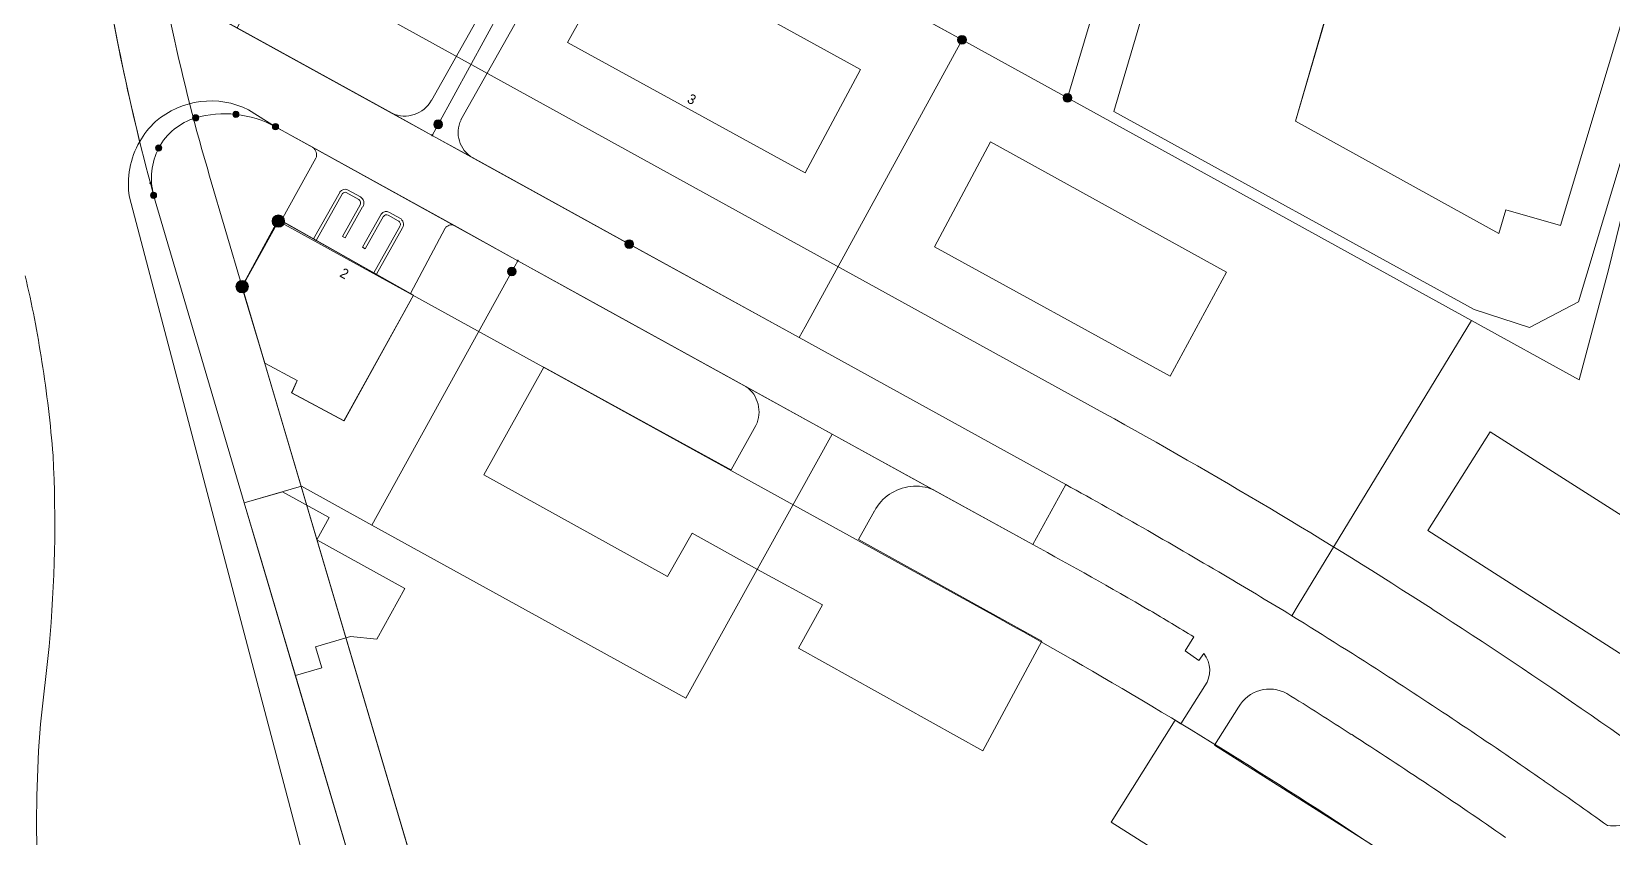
# Model space of a CAD drawing. Header units: metres. Extents: x 2683404 to 2684427, y 1250406 to 1251451.
# Drawn here: x 2683730 to 2683856.9, y 1250724.8 to 1250789.5 of the extents above; entities that cross this region are included whole.
import ezdxf

# ---------------------------------------------------------------- set-up
doc = ezdxf.new("R2010")
doc.units = ezdxf.units.M
doc.linetypes.add('AUSGEZOGEN', pattern=[0])
for name, color, linetype, lineweight in [('0__DEFAULT_1', 8, 'AUSGEZOGEN', 18), ('17__01973', 8, 'AUSGEZOGEN', 13), ('24__01225', 8, 'AUSGEZOGEN', 13), ('25__01221', 8, 'AUSGEZOGEN', 13), ('29__01211', 8, 'AUSGEZOGEN', 13), ('30__01234', 8, 'AUSGEZOGEN', 13), ('35__01219', 8, 'AUSGEZOGEN', 13), ('40__01653', 8, 'AUSGEZOGEN', 13), ('41__01657', 8, 'AUSGEZOGEN', 13), ('42__01651', 8, 'AUSGEZOGEN', 13), ('48__01611', 8, 'AUSGEZOGEN', 13), ('55__01313', 8, 'AUSGEZOGEN', 13), ('56__01321', 8, 'AUSGEZOGEN', 13), ('STANDARD', 7, 'AUSGEZOGEN', 13)]:
    doc.layers.add(name, color=color, linetype=linetype, lineweight=lineweight)
doc.styles.add('ARIAL', font='arial.ttf')

# ---------------------------------------------------------------- blocks, each defined once
blk = doc.blocks.new('COMPLEXOBJECT_5')
at = {"layer": '17__01973', "color": 8, "linetype": 'AUSGEZOGEN', "lineweight": 18, "transparency": 33554687}
for p, q in [((-2459.9, -478.86), (-2459.9, -478.86)), ((-2434.64, -493.94), (-2434.64, -493.94)), ((-2410.45, -510.7), (-2410.45, -510.7)), ((-2395.98, -521.48), (-2410.45, -510.7))]:
    blk.add_line(p, q, dxfattribs=at)
blk.add_lwpolyline([(-2459.9, -478.86), (-2517.26, -447.25), (-2520.16, -452.51)], dxfattribs=at)
for centre, radius, start, end in [((-2668.27, -856.74), 431.52, 57.2199, 61.1278), ((-2667.6, -855.86), 430.42, 53.3137, 57.231)]:
    blk.add_arc(centre, radius, start, end, dxfattribs=at)
blk = doc.blocks.new('COMPLEXOBJECT_6')
at = {"layer": '17__01973', "color": 8, "linetype": 'AUSGEZOGEN', "lineweight": 18, "transparency": 33554687}
for p, q in [((-2527.79, -420.33), (-2450.98, -462.66)), ((-2424.63, -478.38), (-2424.63, -478.38))]:
    blk.add_line(p, q, dxfattribs=at)
for centre, radius, start, end in [((-2667.74, -855.92), 449.04, 57.2216, 61.1372), ((-2668.47, -856.95), 450.3, 53.3079, 57.214)]:
    blk.add_arc(centre, radius, start, end, dxfattribs=at)
blk = doc.blocks.new('COMPLEXOBJECT_10')
at = {"layer": '17__01973', "color": 8, "linetype": 'AUSGEZOGEN', "lineweight": 18, "transparency": 33554687}
blk.add_line((-2522.78, -443.64), (-2522.78, -443.64), dxfattribs=at)
blk.add_lwpolyline([(-2522.78, -443.64), (-2520.16, -452.51), (-2482.09, -581.28), (-2468.12, -614.46), (-2444.15, -607.37), (-2442.45, -613.13)], dxfattribs=at)
blk.add_arc((-2371.62, -398.94), 157.63, 187.7989, 196.4742, dxfattribs=at)
blk = doc.blocks.new('COMPLEXOBJECT_44')
at = {"layer": '25__01221', "color": 8, "linetype": 'AUSGEZOGEN', "lineweight": 18, "transparency": 33554687}
for p, q in [((-2528.39, -440.85), (-2528.39, -440.85)), ((-2536.25, -458.54), (-2536.25, -458.54)), ((-2535.35, -466.06), (-2535.35, -466.06)), ((-2535.67, -481.39), (-2536.35, -487.62)), ((-2535.67, -481.39), (-2535.67, -481.39)), ((-2536.35, -487.62), (-2536.35, -487.62))]:
    blk.add_line(p, q, dxfattribs=at)
blk.add_lwpolyline([(-2483.24, -608.17), (-2482.58, -603.22), (-2495.15, -560.96), (-2508.43, -516.02), (-2511.24, -513.57), (-2519.75, -481.34), (-2529.22, -445.32)], dxfattribs=at)
for centre, radius, start, end in [((-2353.49, -397.94), 180.1, 188.7292, 193.786), ((-2522.54, -444.24), 6.76, 149.936, 189.1949), ((-2609.62, -469.21), 74.14, 8.2734, 13.7141), ((-2636.16, -474.37), 101.16, 4.7108, 9.0048), ((-2640.73, -471.49), 105.52, 354.6208, 2.9488), ((-2442.84, -495.31), 93.83, 175.2993, 189.3615)]:
    blk.add_arc(centre, radius, start, end, dxfattribs=at)
blk = doc.blocks.new('COMPLEXOBJECT_45')
at = {"layer": '25__01221', "color": 8, "linetype": 'AUSGEZOGEN', "lineweight": 18, "transparency": 33554687}
for p, q in [((-2536.25, -458.54), (-2536.25, -458.54)), ((-2535.35, -466.06), (-2535.35, -466.06)), ((-2536.35, -487.62), (-2535.67, -481.39)), ((-2535.67, -481.39), (-2535.67, -481.39)), ((-2536.35, -487.62), (-2536.35, -487.62))]:
    blk.add_line(p, q, dxfattribs=at)
for centre, radius, start, end in [((-2609.62, -469.21), 74.14, 8.2734, 13.7141), ((-2636.16, -474.37), 101.16, 4.7108, 9.0048), ((-2640.73, -471.49), 105.52, 354.6208, 2.9488), ((-2442.84, -495.31), 93.83, 175.2993, 189.3615)]:
    blk.add_arc(centre, radius, start, end, dxfattribs=at)
blk = doc.blocks.new('COMPLEXOBJECT_47')
at = {"layer": '25__01221', "color": 8, "linetype": 'AUSGEZOGEN', "lineweight": 18, "transparency": 33554687}
for p, q in [((-2523.9, -438.96), (-2523.9, -438.96)), ((-2517.49, -439.67), (-2519.65, -438.31)), ((-2527.11, -439.26), (-2527.11, -439.26)), ((-2517.49, -439.67), (-2517.49, -439.67)), ((-2528.39, -440.85), (-2528.39, -440.85)), ((-2526.87, -441.38), (-2526.87, -441.38)), ((-2527.28, -445.17), (-2527.28, -445.17))]:
    blk.add_line(p, q, dxfattribs=at)
for points in [[(-2529.22, -445.32), (-2519.75, -481.34), (-2511.24, -513.57), (-2508.43, -516.02), (-2495.15, -560.96), (-2482.58, -603.22), (-2483.24, -608.17)], [(-2489.78, -572.03), (-2490.3, -570.29), (-2502.57, -528.77), (-2502.71, -528.32), (-2503.23, -526.56), (-2515.89, -483.73), (-2516.93, -480.21), (-2518.56, -474.71), (-2520, -469.85), (-2527.28, -445.17)]]:
    blk.add_lwpolyline(points, dxfattribs=at)
for centre, radius, start, end in [((-2522.67, -444.42), 6.82, 63.6992, 130.7095), ((-2522.46, -443.76), 5.01, 106.7025, 151.6637), ((-2521.58, -446.94), 8.31, 83.7075, 106.2013), ((-2521.51, -446.95), 8.31, 61.0846, 84.1992), ((-2522.54, -444.23), 6.76, 132.5779, 149.9975), ((-2522.54, -444.24), 6.76, 149.936, 189.1949), ((-2522.15, -443.8), 5.3, 152.7699, 194.9148)]:
    blk.add_arc(centre, radius, start, end, dxfattribs=at)
blk = doc.blocks.new('COMPLEXOBJECT_53')
at = {"layer": '30__01234', "color": 8, "linetype": 'AUSGEZOGEN', "lineweight": 18, "transparency": 33554687}
for p, q in [((-2496.65, -428.53), (-2502.6, -439.11)), ((-2502.6, -439.11), (-2502.6, -439.11)), ((-2501.68, -442.14), (-2501.68, -442.14)), ((-2454.05, -468.39), (-2454.05, -468.39)), ((-2440.97, -475.89), (-2440.97, -475.89)), ((-2435.9, -478.93), (-2435.9, -478.93)), ((-2428.15, -483.82), (-2428.15, -483.82)), ((-2415.63, -492.2), (-2415.63, -492.2)), ((-2410.56, -495.76), (-2410.56, -495.76))]:
    blk.add_line(p, q, dxfattribs=at)
for points in [[(-2533.67, -395.71), (-2529.04, -395.91), (-2529.09, -398.25), (-2526.66, -398.26), (-2526.32, -404.82), (-2523.31, -400.63), (-2516.95, -404.09), (-2518.66, -407.41), (-2520.93, -406.14), (-2521.51, -407.19), (-2521, -407.66), (-2520.8, -407.31), (-2499.98, -418.86), (-2498.38, -417.91), (-2493.14, -420.38), (-2491.45, -417.34), (-2486.79, -419.95), (-2489.49, -424.6), (-2470.53, -435.07), (-2474.97, -443.37), (-2494.04, -432.91), (-2491.57, -428.4), (-2493.5, -427.33)], [(-2408.63, -428.59), (-2414.33, -447.61), (-2418.71, -446.33), (-2419.29, -448.23), (-2435.61, -439.22), (-2433.29, -431.28)], [(-2501.68, -442.14), (-2489.08, -449.09), (-2475.46, -456.6), (-2454.05, -468.39)], [(-2407.4, -494.28), (-2402.1, -486.5), (-2405.8, -484), (-2405.96, -484.26), (-2424.99, -472.08), (-2419.97, -464.17), (-2402.6, -475.21), (-2400.12, -471.32), (-2386.62, -481.36), (-2389.33, -485), (-2372.67, -497.37), (-2378.25, -504.87), (-2387.43, -498.21), (-2388.48, -499.66), (-2389.52, -498.9), (-2391.55, -501.69), (-2399.6, -495.65), (-2396.48, -491.39), (-2398.95, -489.23)]]:
    blk.add_lwpolyline(points, dxfattribs=at)
for centre, radius, start, end in [((-2500.5, -440.13), 2.33, 154.129, 239.6854), ((-2667.48, -855.75), 442.27, 59.1917, 61.145), ((-2676.6, -874.61), 463.15, 58.6872, 59.4185), ((-2666.84, -853.53), 440.07, 57.1528, 58.346), ((-2669.27, -857.64), 444.84, 55.2362, 57.1769), ((-2668.61, -857.26), 444.15, 54.4794, 55.2791), ((-2410.04, -492.76), 3.04, 260.2698, 330.0501)]:
    blk.add_arc(centre, radius, start, end, dxfattribs=at)
blk = doc.blocks.new('COMPLEXOBJECT_55')
at = {"layer": '30__01234', "color": 8, "linetype": 'AUSGEZOGEN', "lineweight": 18, "transparency": 33554687}
for p, q in [((-2523.9, -438.96), (-2523.9, -438.96)), ((-2517.49, -439.67), (-2517.49, -439.67)), ((-2514.52, -441.31), (-2517.49, -439.67)), ((-2526.87, -441.38), (-2526.87, -441.38)), ((-2514.52, -441.31), (-2514.52, -441.31)), ((-2514.26, -442.2), (-2514.26, -442.2)), ((-2527.28, -445.17), (-2527.28, -445.17)), ((-2503.87, -447.82), (-2503.87, -447.82)), ((-2479.73, -460.52), (-2479.73, -460.52)), ((-2466.49, -468.54), (-2466.49, -468.54)), ((-2456.7, -473.21), (-2464.65, -468.83)), ((-2469.41, -470.51), (-2469.41, -470.51)), ((-2447.33, -478.49), (-2447.33, -478.49)), ((-2443.78, -480.61), (-2443.78, -480.61)), ((-2442.97, -481.96), (-2442.97, -481.96)), ((-2442.89, -484.55), (-2442.89, -484.55)), ((-2440.19, -486.27), (-2440.19, -486.27)), ((-2431.13, -488.45), (-2431.13, -488.45))]:
    blk.add_line(p, q, dxfattribs=at)
for points in [[(-2503.87, -447.82), (-2506.65, -453.06), (-2506.41, -453.19), (-2511.99, -463.29), (-2516.19, -461.04), (-2515.74, -460.03), (-2518.36, -458.64), (-2520.18, -452.51), (-2517.23, -447.1), (-2517.04, -447.21), (-2514.26, -442.2)], [(-2527.28, -445.17), (-2520, -469.85), (-2516.92, -468.97), (-2513.19, -471.03), (-2514.18, -472.82), (-2507.1, -476.73), (-2509.35, -480.81), (-2511.48, -480.59), (-2514.27, -481.41), (-2513.77, -483.1), (-2515.89, -483.73), (-2503.23, -526.56), (-2488.34, -525.17), (-2486.22, -525.37), (-2483.32, -526.02), (-2479.17, -527.29), (-2474.18, -528.48), (-2466.26, -529.38), (-2455.29, -529.75), (-2451.03, -529.85)], [(-2479.73, -460.52), (-2491.73, -453.91), (-2498.03, -450.43), (-2503.13, -447.61)], [(-2475.51, -481.52), (-2473.58, -478.04), (-2478.81, -475.2), (-2484.04, -472.29), (-2486.02, -475.78), (-2500.77, -467.61), (-2495.94, -458.98), (-2481.12, -467.1), (-2480.9, -467.22), (-2478.93, -463.65)], [(-2469.41, -470.51), (-2470.68, -472.79), (-2455.96, -480.97), (-2460.72, -489.77), (-2475.51, -481.52)], [(-2442.97, -481.96), (-2443.36, -482.51), (-2444.46, -481.74), (-2443.78, -480.61)], [(-2440.19, -486.27), (-2442.12, -489.31), (-2428.11, -498.18), (-2433.27, -506.34), (-2450.41, -495.5), (-2445.28, -487.3), (-2444.82, -487.59), (-2442.89, -484.55)]]:
    blk.add_lwpolyline(points, dxfattribs=at)
for centre, radius, start, end in [((-2522.46, -443.76), 5.01, 106.7025, 151.6637), ((-2521.58, -446.94), 8.31, 83.7075, 106.2013), ((-2521.51, -446.95), 8.31, 61.0846, 84.1992), ((-2522.15, -443.8), 5.3, 152.7699, 194.9148), ((-2514.91, -441.91), 0.717, 336.2131, 56.949), ((-2503.39, -448.11), 0.559, 62.7469, 149.4927), ((-2481.18, -462.56), 2.51, 334.1696, 54.5896), ((-2466.12, -472.24), 3.71, 95.8041, 152.3527), ((-2466.12, -472.24), 3.72, 66.7502, 95.7995), ((-2666.32, -856.17), 436.58, 59.893, 61.3045), ((-2665.92, -848.57), 429.82, 58.8795, 59.4307), ((-2444.62, -483.31), 2.13, 324.2473, 39.2816), ((-2437.69, -487.68), 2.87, 60.9365, 150.491), ((-2656.94, -839.12), 417.09, 57.2209, 58.062), ((-2667.1, -854.8), 435.78, 55.2569, 57.2134)]:
    blk.add_arc(centre, radius, start, end, dxfattribs=at)
blk = doc.blocks.new('COMPLEXOBJECT_56')
at = {"layer": '30__01234', "color": 8, "linetype": 'AUSGEZOGEN', "lineweight": 18, "transparency": 33554687}
for p, q in [((-2526.56, -411.06), (-2526.56, -411.06)), ((-2529.8, -415.62), (-2531.34, -418.45)), ((-2529.8, -415.62), (-2529.8, -415.62)), ((-2531.79, -422.16), (-2531.79, -422.16)), ((-2529.32, -425.36), (-2529.32, -425.36)), ((-2504.98, -437.55), (-2499.02, -426.97)), ((-2499.02, -426.97), (-2499.02, -426.97)), ((-2504.98, -437.55), (-2504.98, -437.55)), ((-2508.13, -438.59), (-2508.13, -438.59))]:
    blk.add_line(p, q, dxfattribs=at)
for points in [[(-2499.65, -423.82), (-2502.03, -422.53), (-2504.57, -427.08), (-2516.89, -420.33), (-2519.47, -425), (-2528.09, -420.26), (-2523.15, -411.48), (-2524.45, -410.75)], [(-2529.32, -425.36), (-2521.48, -429.69), (-2519.92, -430.55)], [(-2519.92, -430.55), (-2520.57, -431.72), (-2508.13, -438.59)]]:
    blk.add_lwpolyline(points, dxfattribs=at)
for centre, radius, start, end in [((-2494.22, -437.47), 41.75, 140.7539, 148.442), ((-2525.33, -412.07), 1.59, 56.0788, 140.4547), ((-2526.85, -420.89), 5.11, 151.4702, 194.4468), ((-2526.81, -420.87), 5.15, 194.5661, 240.8784), ((-2500.79, -425.68), 2.19, 323.9063, 58.4686), ((-2507.11, -436.38), 2.43, 245.2278, 331.292)]:
    blk.add_arc(centre, radius, start, end, dxfattribs=at)
blk = doc.blocks.new('COMPLEXOBJECT_58')
at = {"layer": '24__01225', "color": 8, "linetype": 'AUSGEZOGEN', "lineweight": 18, "transparency": 33554687}
for p, q in [((-2514.52, -441.31), (-2514.52, -441.31)), ((-2503.13, -447.61), (-2514.52, -441.31)), ((-2514.26, -442.2), (-2514.26, -442.2))]:
    blk.add_line(p, q, dxfattribs=at)
blk.add_lwpolyline([(-2514.26, -442.2), (-2517.04, -447.21), (-2506.65, -453.06), (-2503.87, -447.82)], dxfattribs=at)
for centre, radius, start, end in [((-2514.91, -441.91), 0.717, 336.2131, 56.949), ((-2503.39, -448.11), 0.559, 62.7469, 149.4927)]:
    blk.add_arc(centre, radius, start, end, dxfattribs=at)
blk = doc.blocks.new('COMPLEXOBJECT_60')
at = {"layer": '24__01225', "color": 8, "linetype": 'AUSGEZOGEN', "lineweight": 18, "transparency": 33554687}
for p, q in [((-2499.02, -426.97), (-2504.98, -437.55)), ((-2499.02, -426.97), (-2499.02, -426.97)), ((-2502.6, -439.11), (-2496.65, -428.53)), ((-2496.65, -428.53), (-2496.65, -428.53)), ((-2504.98, -437.55), (-2504.98, -437.55)), ((-2508.13, -438.59), (-2508.13, -438.59)), ((-2502.6, -439.11), (-2502.6, -439.11)), ((-2501.68, -442.14), (-2501.68, -442.14))]:
    blk.add_line(p, q, dxfattribs=at)
for points in [[(-2493.5, -427.33), (-2491.57, -428.4), (-2489.49, -424.6), (-2486.79, -419.95), (-2491.45, -417.34), (-2493.14, -420.38), (-2498.38, -417.91), (-2499.98, -418.86), (-2502.03, -422.53), (-2499.65, -423.82)], [(-2508.13, -438.59), (-2504.91, -440.36), (-2501.68, -442.14)]]:
    blk.add_lwpolyline(points, dxfattribs=at)
for centre, radius, start, end in [((-2500.79, -425.68), 2.19, 323.9063, 58.4686), ((-2494.43, -429.61), 2.46, 67.7858, 154.1305), ((-2507.11, -436.38), 2.43, 245.2278, 331.292), ((-2500.5, -440.13), 2.33, 154.129, 239.6854)]:
    blk.add_arc(centre, radius, start, end, dxfattribs=at)
blk = doc.blocks.new('COMPLEXOBJECT_81')
at = {"layer": '25__01221', "color": 8, "linetype": 'AUSGEZOGEN', "lineweight": 18, "transparency": 33554687}
for p, q in [((-2531.5, -425.27), (-2531.5, -425.27)), ((-2528.33, -427.61), (-2528.33, -427.61)), ((-2519.65, -438.31), (-2519.65, -438.31)), ((-2527.11, -439.26), (-2527.11, -439.26)), ((-2528.39, -440.85), (-2528.39, -440.85))]:
    blk.add_line(p, q, dxfattribs=at)
for points in [[(-2489.08, -449.09), (-2501.68, -442.14), (-2504.91, -440.36), (-2508.13, -438.59), (-2520.57, -431.72), (-2528.25, -427.49), (-2528.33, -427.61)], [(-2519.65, -438.31), (-2517.49, -439.67), (-2514.52, -441.31), (-2503.13, -447.61), (-2498.03, -450.43), (-2491.73, -453.91), (-2479.73, -460.52), (-2472.8, -464.34), (-2464.65, -468.83), (-2456.7, -473.21), (-2454.05, -468.39), (-2475.46, -456.6), (-2489.08, -449.09)]]:
    blk.add_lwpolyline(points, dxfattribs=at)
for centre, radius, start, end in [((-2523.42, -417.66), 11.1, 223.2926, 243.7354), ((-2353.49, -397.94), 180.1, 188.7292, 193.786), ((-2522.67, -444.42), 6.82, 63.6992, 130.7095), ((-2522.54, -444.23), 6.76, 132.5779, 149.9975)]:
    blk.add_arc(centre, radius, start, end, dxfattribs=at)
blk = doc.blocks.new('COMPLEXOBJECT_111')
at = {"layer": '48__01611', "color": 8, "linetype": 'AUSGEZOGEN', "lineweight": 18, "transparency": 33554687}
for p, q in [((-2531.08, -411.47), (-2532.98, -413.56)), ((-2528.25, -427.49), (-2528.25, -427.49))]:
    blk.add_line(p, q, dxfattribs=at)
blk.add_lwpolyline([(-2528.25, -427.49), (-2504.91, -440.36), (-2504.43, -439.48), (-2491.86, -416.45), (-2508.34, -407.38), (-2515.31, -403.47), (-2522.82, -399.4), (-2523.18, -400.45), (-2531.08, -411.47)], dxfattribs=at)
for centre, radius, start, end in [((-2353.35, -396.37), 180.45, 185.4653, 188.2255), ((-2522.17, -420.04), 10, 192.4094, 211.387), ((-2522.85, -419.08), 9.99, 218.0967, 237.2632)]:
    blk.add_arc(centre, radius, start, end, dxfattribs=at)
blk = doc.blocks.new('COMPLEXOBJECT_112')
at = {"layer": '48__01611', "color": 8, "linetype": 'AUSGEZOGEN', "lineweight": 18, "transparency": 33554687}
for p, q in [((-2459.32, -394.68), (-2459.32, -394.68)), ((-2456.86, -395.76), (-2456.86, -395.76))]:
    blk.add_line(p, q, dxfattribs=at)
for points in [[(-2459.32, -394.68), (-2461.77, -400.27), (-2465.32, -408.53)], [(-2465.32, -408.53), (-2473.14, -426.77), (-2462.37, -432.7), (-2453.91, -437.36), (-2443.53, -402.5), (-2442.96, -400.6)]]:
    blk.add_lwpolyline(points, dxfattribs=at)
for centre, radius, start, end in [((-2390.71, -241.74), 167.62, 245.8382, 246.7565), ((-2399.6, -254), 152.88, 248.0069, 253.5255)]:
    blk.add_arc(centre, radius, start, end, dxfattribs=at)
blk = doc.blocks.new('COMPLEXOBJECT_113')
at = {"layer": '48__01611', "color": 8, "linetype": 'AUSGEZOGEN', "lineweight": 18, "transparency": 33554687}
blk.add_line((-2527.54, -444.2), (-2527.54, -444.2), dxfattribs=at)
blk.add_lwpolyline([(-2478.01, -611.54), (-2481.36, -600.5), (-2488.39, -576.73), (-2502.57, -528.77), (-2520, -469.85), (-2527.28, -445.17), (-2527.54, -444.2)], dxfattribs=at)
blk.add_arc((-2354.02, -398.05), 179.55, 187.7255, 194.8943, dxfattribs=at)
blk = doc.blocks.new('COMPLEXOBJECT_115')
at = {"layer": '48__01611', "color": 8, "linetype": 'AUSGEZOGEN', "lineweight": 18, "transparency": 33554687}
for p, q in [((-2523.9, -438.96), (-2523.9, -438.96)), ((-2517.49, -439.67), (-2517.49, -439.67)), ((-2526.87, -441.38), (-2526.87, -441.38)), ((-2527.28, -445.17), (-2527.28, -445.17))]:
    blk.add_line(p, q, dxfattribs=at)
for points in [[(-2515.4, -468.53), (-2509.76, -471.64), (-2498.51, -451.3), (-2498.03, -450.43), (-2517.49, -439.67)], [(-2527.28, -445.17), (-2520, -469.85), (-2515.4, -468.53)]]:
    blk.add_lwpolyline(points, dxfattribs=at)
for centre, radius, start, end in [((-2522.47, -443.75), 5, 106.6579, 151.7083), ((-2521.58, -446.94), 8.31, 83.7075, 106.2013), ((-2521.51, -446.95), 8.31, 61.0846, 84.1992), ((-2522.15, -443.8), 5.3, 152.7699, 194.9148)]:
    blk.add_arc(centre, radius, start, end, dxfattribs=at)
blk = doc.blocks.new('COMPLEXOBJECT_116')
at = {"layer": '48__01611', "color": 8, "linetype": 'AUSGEZOGEN', "lineweight": 18, "transparency": 33554687}
for p, q in [((-2531.94, -422.19), (-2531.94, -422.19)), ((-2528.25, -427.49), (-2528.25, -427.49)), ((-2523.9, -438.96), (-2523.9, -438.96)), ((-2517.49, -439.67), (-2517.49, -439.67)), ((-2526.87, -441.38), (-2526.87, -441.38)), ((-2527.54, -444.2), (-2527.54, -444.2)), ((-2527.54, -444.2), (-2527.28, -445.17)), ((-2527.28, -445.17), (-2527.28, -445.17))]:
    blk.add_line(p, q, dxfattribs=at)
for points in [[(-2456.7, -473.21), (-2454.05, -468.39), (-2475.46, -456.6), (-2489.08, -449.09), (-2504.91, -440.36), (-2528.25, -427.49)], [(-2517.49, -439.67), (-2498.03, -450.43), (-2491.73, -453.91), (-2472.8, -464.34), (-2456.7, -473.21)]]:
    blk.add_lwpolyline(points, dxfattribs=at)
for centre, radius, start, end in [((-2522.17, -420.04), 10, 192.4094, 211.387), ((-2354.02, -398.05), 179.55, 187.7255, 194.8943), ((-2522.85, -419.08), 9.99, 218.0967, 237.2632), ((-2522.47, -443.75), 5, 106.6579, 151.7083), ((-2521.58, -446.94), 8.31, 83.7075, 106.2013), ((-2521.51, -446.95), 8.31, 61.0846, 84.1992), ((-2522.15, -443.8), 5.3, 152.7699, 194.9148)]:
    blk.add_arc(centre, radius, start, end, dxfattribs=at)
blk = doc.blocks.new('COMPLEXOBJECT_118')
at = {"layer": '48__01611', "color": 8, "linetype": 'AUSGEZOGEN', "lineweight": 18, "transparency": 33554687}
for p, q in [((-2443.53, -402.5), (-2443.53, -402.5)), ((-2432.06, -405.45), (-2432.06, -405.45)), ((-2405.5, -408.81), (-2405.5, -408.81))]:
    blk.add_line(p, q, dxfattribs=at)
for points in [[(-2443.53, -402.5), (-2453.91, -437.36), (-2421.48, -455.23), (-2412.84, -459.99), (-2410.47, -451.16)], [(-2410.47, -451.16), (-2405.27, -429.84), (-2405.5, -408.81)]]:
    blk.add_lwpolyline(points, dxfattribs=at)
for centre, radius, start, end in [((-2399.38, -254.63), 154.33, 253.3765, 257.7742), ((-2399.41, -253.94), 154.99, 257.8376, 267.7461)]:
    blk.add_arc(centre, radius, start, end, dxfattribs=at)
blk = doc.blocks.new('COMPLEXOBJECT_119')
at = {"layer": '48__01611', "color": 8, "linetype": 'AUSGEZOGEN', "lineweight": 18, "transparency": 33554687}
for p, q in [((-2454.05, -468.39), (-2454.05, -468.39)), ((-2435.9, -478.93), (-2435.9, -478.93))]:
    blk.add_line(p, q, dxfattribs=at)
blk.add_lwpolyline([(-2435.9, -478.93), (-2435.38, -478.08), (-2421.48, -455.23), (-2453.91, -437.36), (-2462.37, -432.7), (-2474.98, -455.72), (-2475.46, -456.6), (-2454.05, -468.39)], dxfattribs=at)
for centre, radius, start, end in [((-2667.48, -855.75), 442.27, 59.1917, 61.145), ((-2676.6, -874.61), 463.15, 58.6872, 59.4185)]:
    blk.add_arc(centre, radius, start, end, dxfattribs=at)
blk = doc.blocks.new('COMPLEXOBJECT_121')
at = {"layer": '55__01313', "color": 8, "linetype": 'AUSGEZOGEN', "lineweight": 18, "transparency": 33554687}
for p, q in [((-2507.51, -447), (-2508.34, -446.55)), ((-2510.28, -449.46), (-2508.82, -446.86)), ((-2508.82, -446.86), (-2508.82, -446.86)), ((-2508.45, -446.77), (-2508.45, -446.77)), ((-2508.45, -446.77), (-2507.64, -447.22)), ((-2507.64, -447.22), (-2507.64, -447.22)), ((-2507.51, -447), (-2507.51, -447)), ((-2507.51, -447.67), (-2507.51, -447.67))]:
    blk.add_line(p, q, dxfattribs=at)
for points in [[(-2509.01, -446.69), (-2510.5, -449.34), (-2510.28, -449.46)], [(-2507.51, -447.67), (-2509.61, -451.39), (-2509.39, -451.51), (-2507.29, -447.78)]]:
    blk.add_lwpolyline(points, dxfattribs=at)
for centre, radius, start, end in [((-2508.6, -446.97), 0.498, 58.129, 144.9503), ((-2508.59, -447.01), 0.271, 59.8825, 147.5242), ((-2507.79, -447.5), 0.323, 330.1744, 62.2574), ((-2507.79, -447.51), 0.575, 330.9728, 60.8986)]:
    blk.add_arc(centre, radius, start, end, dxfattribs=at)
blk = doc.blocks.new('COMPLEXOBJECT_122')
at = {"layer": '55__01313', "color": 8, "linetype": 'AUSGEZOGEN', "lineweight": 18, "transparency": 33554687}
for p, q in [((-2512.31, -444.9), (-2512.31, -444.9)), ((-2512.1, -445.03), (-2512.1, -445.03)), ((-2511.81, -444.95), (-2511.81, -444.95)), ((-2511.81, -444.95), (-2510.79, -445.51)), ((-2510.67, -445.29), (-2511.71, -444.73)), ((-2510.67, -445.29), (-2510.67, -445.29)), ((-2511.9, -448.59), (-2510.5, -446.1)), ((-2510.79, -445.51), (-2510.79, -445.51)), ((-2510.7, -445.95), (-2510.7, -445.95)), ((-2510.5, -446.1), (-2510.5, -446.1))]:
    blk.add_line(p, q, dxfattribs=at)
for points in [[(-2512.31, -444.9), (-2514.44, -448.67), (-2514.22, -448.8), (-2512.1, -445.03)], [(-2510.7, -445.95), (-2512.12, -448.47), (-2511.9, -448.59)]]:
    blk.add_lwpolyline(points, dxfattribs=at)
for centre, radius, start, end in [((-2511.91, -445.17), 0.487, 65.7193, 146.4959), ((-2511.91, -445.17), 0.237, 65.7255, 144.1127), ((-2510.98, -445.78), 0.581, 327.0019, 57.1195), ((-2510.99, -445.78), 0.334, 328.6564, 54.4582)]:
    blk.add_arc(centre, radius, start, end, dxfattribs=at)
blk = doc.blocks.new('EYYYMANN', base_point=(2679.73, 1246.518))
at = {"layer": 'STANDARD', "linetype": 'AUSGEZOGEN', "lineweight": -3, "transparency": 33554687}
blk.add_hatch(color=7, dxfattribs=at).paths.add_polyline_path([(0.268, 1246517.887), (0.225, 1246517.93), (0.175, 1246517.965), (0.12, 1246517.991), (0.061, 1246518.007), (0, 1246518.012), (-0.061, 1246518.007), (-0.12, 1246517.991), (-0.175, 1246517.965), (-0.225, 1246517.93), (-0.268, 1246517.887), (-0.303, 1246517.837), (-0.329, 1246517.782), (-0.345, 1246517.723), (-0.35, 1246517.662), (-0.345, 1246517.601), (-0.329, 1246517.542), (-0.303, 1246517.487), (-0.268, 1246517.437), (-0.225, 1246517.394), (-0.175, 1246517.359), (-0.12, 1246517.333), (-0.061, 1246517.317), (0, 1246517.312), (0.061, 1246517.317), (0.12, 1246517.333), (0.175, 1246517.359), (0.225, 1246517.394), (0.268, 1246517.437), (0.303, 1246517.487), (0.329, 1246517.542), (0.345, 1246517.601), (0.35, 1246517.662), (0.345, 1246517.723), (0.329, 1246517.782), (0.303, 1246517.837)])
at = {"layer": '0__DEFAULT_1', "color": 8, "linetype": 'AUSGEZOGEN', "lineweight": 18, "transparency": 33554687}
for start, end in [(90, 270), (270, 90)]:
    blk.add_arc((0, 1246517.662), 0.35, start, end, dxfattribs=at)

msp = doc.modelspace()

# ---------------------------------------------------------------- linework, layer by layer
at = {"layer": '17__01973', "color": 8, "linetype": 'AUSGEZOGEN', "lineweight": 18, "transparency": 33554687}
msp.add_line((2683746.93, 1250769.01), (2683784.99, 1250640.24), dxfattribs=at)
at = {"layer": '29__01211', "color": 8, "linetype": 'AUSGEZOGEN', "lineweight": 18, "transparency": 33554687}
for points in [[(2683796.55, 1250786.45), (2683777.6, 1250796.92), (2683775.52, 1250793.12), (2683773.05, 1250788.61), (2683792.11, 1250778.16), (2683796.55, 1250786.45)], [(2683821.43, 1250761.83), (2683825.95, 1250770.17), (2683806.99, 1250780.63), (2683802.5, 1250772.22), (2683821.43, 1250761.83)], [(2683760.67, 1250768.33), (2683760.44, 1250768.47), (2683750.04, 1250774.32), (2683749.85, 1250774.43), (2683746.9, 1250769.01), (2683748.73, 1250762.88), (2683751.35, 1250761.49), (2683750.89, 1250760.48), (2683755.09, 1250758.23), (2683760.67, 1250768.33)]]:
    msp.add_lwpolyline(points, close=True, dxfattribs=at)
at = {"layer": '30__01234', "color": 8, "linetype": 'AUSGEZOGEN', "lineweight": 18, "transparency": 33554687}
msp.add_lwpolyline([(2683825.95, 1250770.17), (2683821.43, 1250761.83), (2683802.5, 1250772.22), (2683806.99, 1250780.63), (2683825.95, 1250770.17)], close=True, dxfattribs=at)
at = {"layer": '48__01611', "color": 8, "linetype": 'AUSGEZOGEN', "lineweight": 18, "transparency": 33554687}
for points in [[(2683778, 1250772.43), (2683791.63, 1250764.93), (2683792.11, 1250765.8), (2683804.72, 1250788.83), (2683793.95, 1250794.76), (2683775.79, 1250804.76), (2683775.23, 1250805.07), (2683762.65, 1250782.04), (2683762.17, 1250781.16), (2683778, 1250772.43)], [(2683757.33, 1250749.88), (2683782.55, 1250735.97), (2683794.29, 1250757.18), (2683775.35, 1250767.61), (2683769.05, 1250771.09), (2683768.57, 1250770.22), (2683757.33, 1250749.88)]]:
    msp.add_lwpolyline(points, close=True, dxfattribs=at)
at = {"layer": '56__01321', "color": 8, "linetype": 'AUSGEZOGEN', "lineweight": 18, "transparency": 33554687}
for points in [[(2683826.62, 1250815.98), (2683816.9, 1250783.07), (2683845.84, 1250767.17), (2683850.26, 1250765.74), (2683854.21, 1250767.79), (2683854.21, 1250767.79), (2683861.8, 1250793.06)], [(2683858.46, 1250792.93), (2683852.76, 1250773.92), (2683848.37, 1250775.19), (2683847.8, 1250773.29), (2683831.48, 1250782.3), (2683833.79, 1250790.24)]]:
    msp.add_lwpolyline(points, dxfattribs=at)

# ---------------------------------------------------------------- block references
at = {"layer": '17__01973', "color": 8, "linetype": 'AUSGEZOGEN', "lineweight": 18, "transparency": 33554687}
for name in ['COMPLEXOBJECT_10', 'COMPLEXOBJECT_6', 'COMPLEXOBJECT_5']:
    msp.add_blockref(name, (2686267.09, 1251221.52), dxfattribs=at)
at = {"layer": '17__01973', "color": 8, "linetype": 'AUSGEZOGEN', "lineweight": 18, "transparency": 33554687, "xscale": 1.4285714286, "yscale": 1.4285714286, "zscale": 0.0001}
for p in [(2687578.01, -528184.5), (2687575.11, -528189.76)]:
    msp.add_blockref('EYYYMANN', p, dxfattribs=at)
at = {"layer": '24__01225', "color": 8, "linetype": 'AUSGEZOGEN', "lineweight": 18, "transparency": 33554687}
for name in ['COMPLEXOBJECT_60', 'COMPLEXOBJECT_58']:
    msp.add_blockref(name, (2686267.09, 1251221.52), dxfattribs=at)
at = {"layer": '25__01221', "color": 8, "linetype": 'AUSGEZOGEN', "lineweight": 18, "transparency": 33554687}
for name in ['COMPLEXOBJECT_45', 'COMPLEXOBJECT_44', 'COMPLEXOBJECT_81', 'COMPLEXOBJECT_47']:
    msp.add_blockref(name, (2686267.09, 1251221.52), dxfattribs=at)
at = {"layer": '30__01234', "color": 8, "linetype": 'AUSGEZOGEN', "lineweight": 18, "transparency": 33554687}
for name in ['COMPLEXOBJECT_53', 'COMPLEXOBJECT_56', 'COMPLEXOBJECT_55']:
    msp.add_blockref(name, (2686267.09, 1251221.52), dxfattribs=at)
at = {"layer": '40__01653', "color": 8, "linetype": 'AUSGEZOGEN', "lineweight": 18, "transparency": 33554687, "xscale": 0.7142857143000001, "yscale": 0.7142857143000001, "zscale": 5e-05}
for p in [(2685657.28, 361303.18), (2685660.51, 361303.46), (2685663.69, 361302.46), (2685654.31, 361300.76), (2685653.9, 361296.96)]:
    msp.add_blockref('EYYYMANN', p, dxfattribs=at)
at = {"layer": '41__01657', "color": 8, "linetype": 'AUSGEZOGEN', "lineweight": 18, "transparency": 33554687, "xscale": 0.142857142855, "yscale": 0.142857142855, "zscale": 5e-05}
for p in [(2684144.99, 1072885.29), (2684122.37, 1072881.44), (2684151.87, 1072875.22)]:
    msp.add_blockref('EYYYMANN', p, dxfattribs=at)
at = {"layer": '42__01651', "color": 8, "linetype": 'AUSGEZOGEN', "lineweight": 18, "transparency": 33554687, "zscale": 5e-05}
for p in [(2686484.44, 5517.68), (2686492.9, 5513.02), (2686442.38, 5510.9), (2686457.73, 5501.29), (2686448.3, 5499.08)]:
    msp.add_blockref('EYYYMANN', p, dxfattribs=at)
at = {"layer": '48__01611', "color": 8, "linetype": 'AUSGEZOGEN', "lineweight": 18, "transparency": 33554687}
for name in ['COMPLEXOBJECT_113', 'COMPLEXOBJECT_112', 'COMPLEXOBJECT_111', 'COMPLEXOBJECT_118', 'COMPLEXOBJECT_116', 'COMPLEXOBJECT_119', 'COMPLEXOBJECT_115']:
    msp.add_blockref(name, (2686267.09, 1251221.52), dxfattribs=at)
at = {"layer": '55__01313', "color": 8, "linetype": 'AUSGEZOGEN', "lineweight": 18, "transparency": 33554687}
for name in ['COMPLEXOBJECT_122', 'COMPLEXOBJECT_121']:
    msp.add_blockref(name, (2686267.09, 1251221.52), dxfattribs=at)

# ---------------------------------------------------------------- texts
at = {"layer": '35__01219', "color": 8, "linetype": 'AUSGEZOGEN', "lineweight": 13, "transparency": 33554687, "char_height": 0.8, "attachment_point": 7, "rotation": 331.02, "style": 'ARIAL'}
for s, insert, width in [('\\W0.92;3', (2683782.57, 1250783.84), 0.9512), ('\\W0.91;2', (2683754.69, 1250769.86), 0.941)]:
    msp.add_mtext(s, dxfattribs=dict(at, insert=insert, width=width))

doc.saveas('drawing.dxf')
